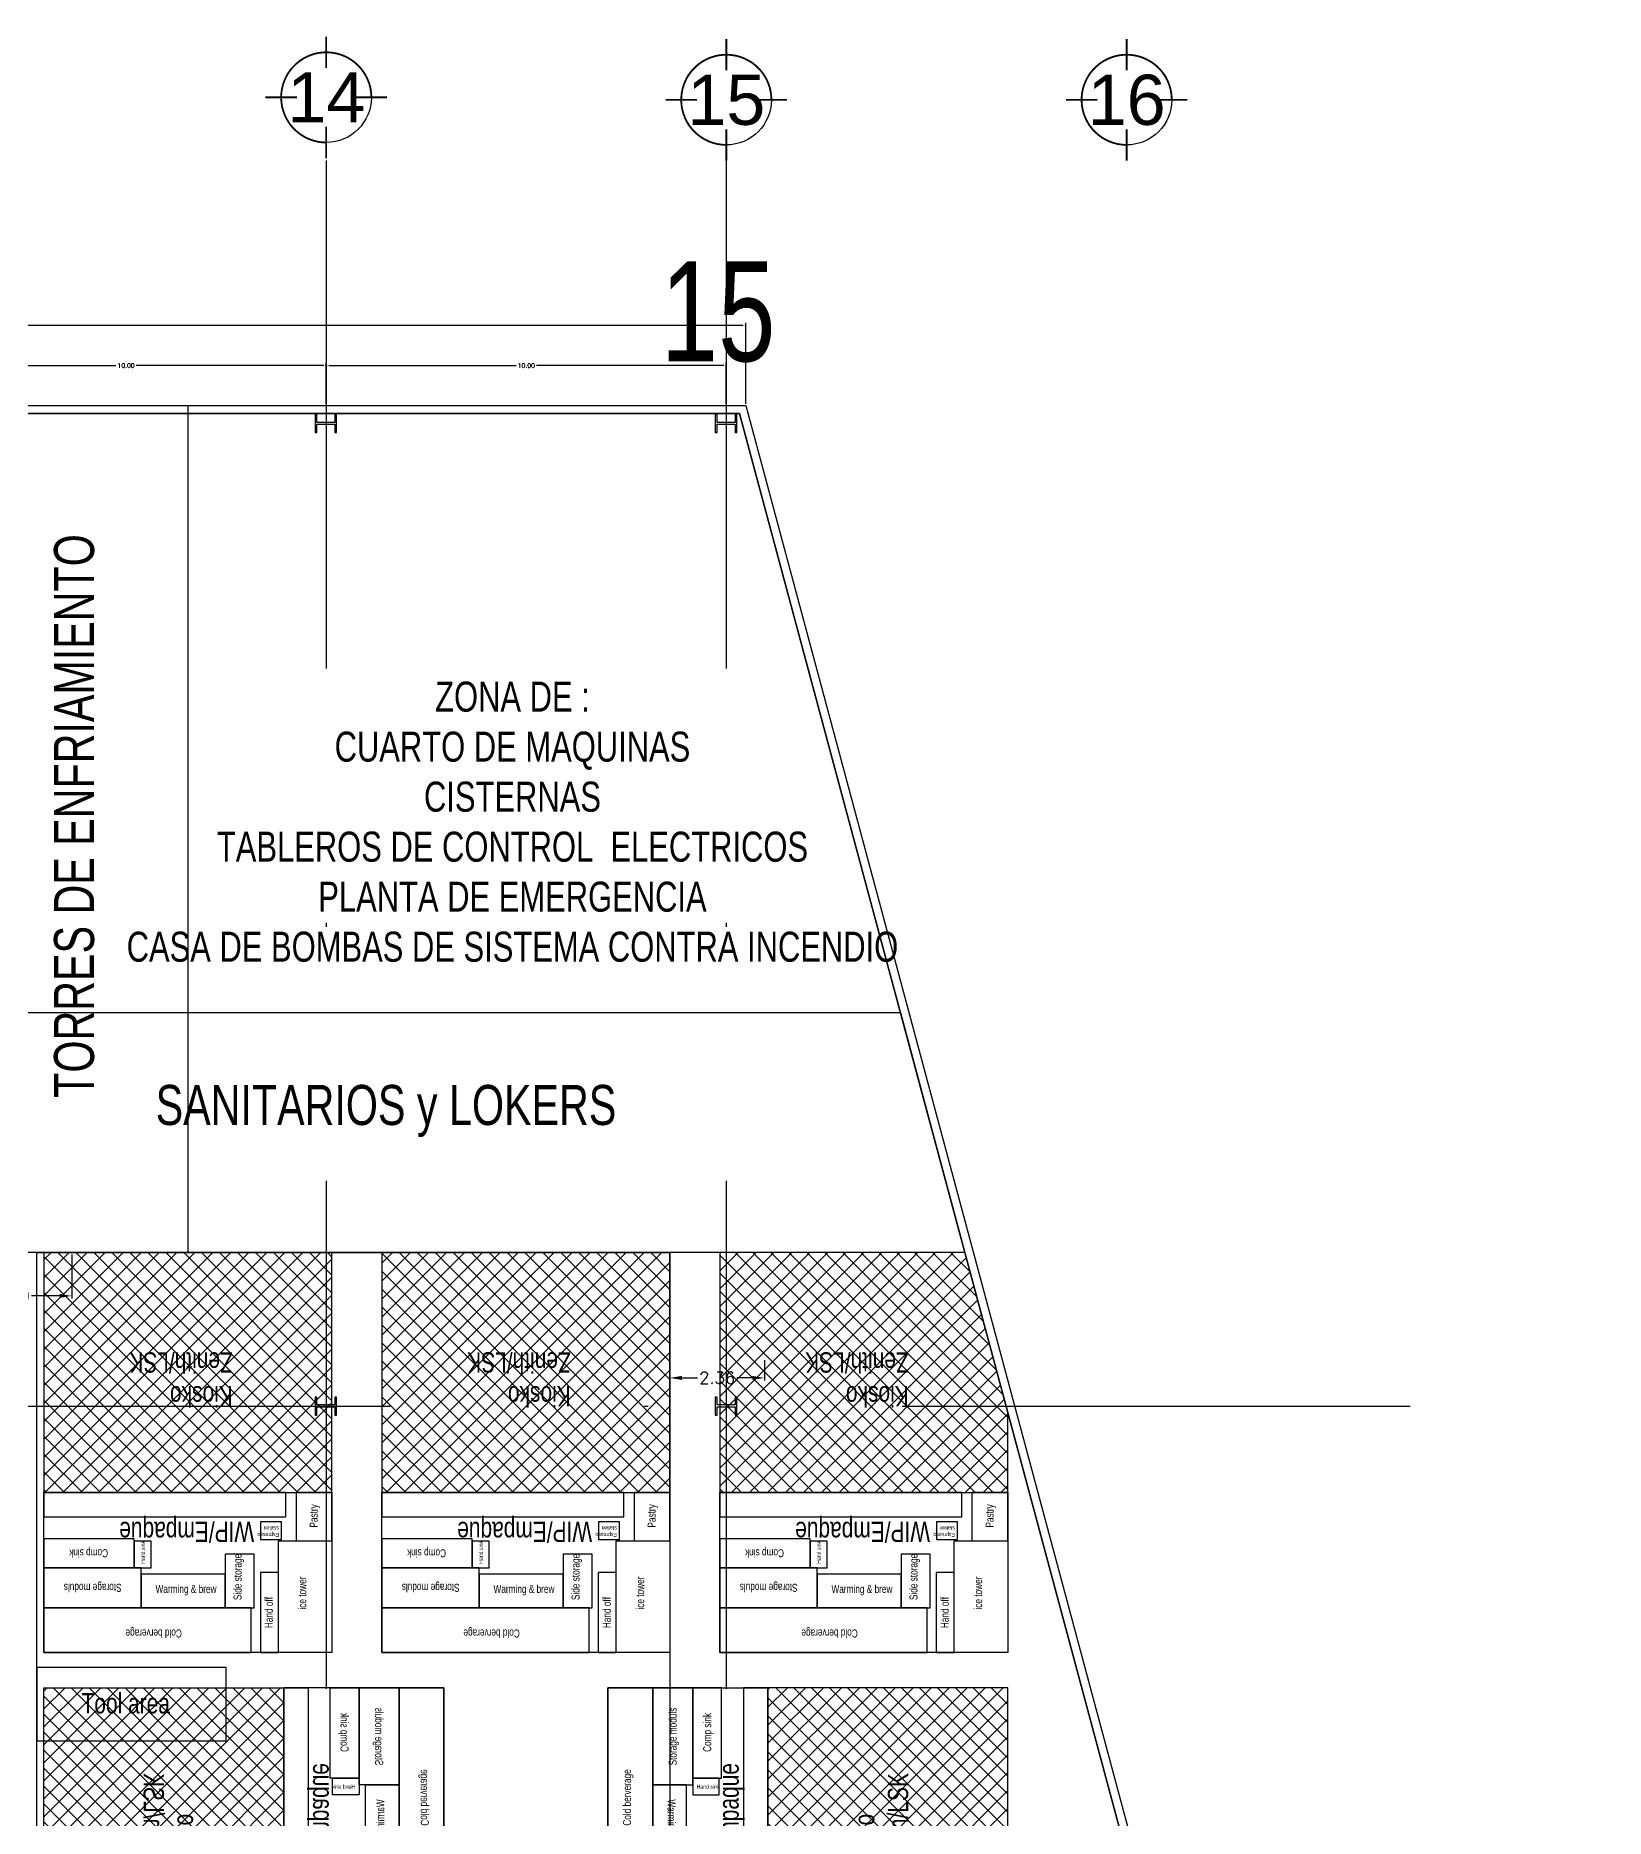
# Model space of a CAD drawing. Header units: millimetres. Extents: x 1263 to 3002, y 1308 to 2683.
# Drawn here: x 1664.08 to 1703.32, y 1397.52 to 1442.08 of the extents above; entities that cross this region are included whole.
import ezdxf
from ezdxf.enums import TextEntityAlignment as Align

# ---------------------------------------------------------------- set-up
doc = ezdxf.new("R2010")
doc.units = ezdxf.units.MM
doc.header["$PDMODE"] = 34
doc.linetypes.add('DASHDOT', pattern=[25.4, 12.7, -6.35, 0, -6.35])
for name, color, linetype in [('1- 2', 223, 'Continuous'), ('1- muro de carga', 5, 'Continuous'), ('dim-75', 2, 'Continuous'), ('ejes', 140, 'DASHDOT'), ('LINEA LIMITE DE ZONIFICACION', 2, 'Continuous'), ('MARCO', 254, 'Continuous')]:
    doc.layers.add(name, color=color, linetype=linetype)
doc.styles.add('75', font='romans.shx', dxfattribs={"height": 0.112})
doc.styles.add('ALA', font='arial.ttf')
doc.styles.add('ARRAY BASE$0$STYLE1', font='swissc.ttf', dxfattribs={"width": 0.9})
doc.styles.get("Standard").update_dxf_attribs({"font": 'arial.ttf'})
doc.styles.add('TEXTO GENERAL', font='swissc.ttf', dxfattribs={"width": 0.9, "height": 1})
doc.styles.add('TEXTOS', font='romans.shx')
doc.dimstyles.new('DIM-75P', dxfattribs={"dimtxt": 0.3, "dimasz": 0.3, "dimexe": 0.0675, "dimexo": 0.0468, "dimgap": 0.0375, "dimtad": 0, "dimtih": 1, "dimtoh": 1, "dimzin": 0, "dimdsep": 46, "dimtxsty": 'TEXTOS', "dimcen": 0.3, "dimclrd": 1, "dimclre": 1, "dimclrt": 2, "dimadec": 0, "dimazin": 0, "dimtfac": 1, "dimtmove": 1, "dimatfit": 3, "dimldrblk": 'flecha', "dimfxl": 0.045, "dimtolj": 1, "dimtzin": 0, "dimlwd": -1, "dimlwe": -1, "dimarcsym": 0})

# ---------------------------------------------------------------- blocks, each defined once
blk = doc.blocks.new('ejeh')
at = {"layer": 'ejes', "const_width": 0.02}
for points in [[(0, 1.348), (0, 1)], [(-0.326, 0.674), (-0.674, 0.674)], [(0.326, 0.674), (0.674, 0.674)], [(0, 0), (0, 0.348)]]:
    blk.add_lwpolyline(points, dxfattribs=at)
blk.add_lwpolyline([(0, 0.174, -2.414214), (0.5, 0.674, 1)], format="xyb", dxfattribs=at)
at = {"layer": 'ejes'}
blk.add_circle((0, 0.674), 0.5, dxfattribs=at)
blk.add_attdef('X', text='', height=0.556, dxfattribs=at).set_placement((0, 0.674), align=Align.MIDDLE_CENTER)
blk = doc.blocks.new('flecha')
at = {"ltscale": 6}
for points in [[(-0.02, 0.03), (-0.11, 0.13), (-0.12, 0.05), (-0.12, 0.21)], [(-0.02, -0.03), (-0.11, -0.13), (-0.12, -0.05), (-0.12, -0.21)]]:
    blk.add_hatch(color=256, dxfattribs=at).paths.add_polyline_path(points)
for p, q in [((0.01, -0.02), (-0.14, 0.24)), ((0.01, 0.02), (-0.14, -0.24)), ((-0.13, 0.24), (-0.13, 0.03)), ((-0.13, 0.03), (-0.1, 0.12)), ((0, 0), (-0.1, 0.12)), ((0, 0), (-0.1, -0.12)), ((-0.13, -0.02), (-0.13, -0.24)), ((-0.13, -0.02), (-0.1, -0.12))]:
    blk.add_line(p, q, dxfattribs=at)
for points in [[(-0.02, 0.03), (-0.11, 0.13), (-0.12, 0.05), (-0.12, 0.21)], [(-0.02, -0.03), (-0.11, -0.13), (-0.12, -0.05), (-0.12, -0.21)]]:
    blk.add_lwpolyline(points, close=True, dxfattribs=at)
blk = doc.blocks.new('*D43')
at = {"layer": 'Defpoints', "color": 0, "transparency": 16777216}
for p in [(1219.735, 119.429), (1209.727, 118.429), (1219.735, 118.429)]:
    blk.add_point(p, dxfattribs=at)
at = {"layer": 'dim-75', "color": 1, "transparency": 16777216}
for p, q in [((1209.727, 118.475), (1209.727, 119.496)), ((1209.791, 119.429), (1214.477, 119.429)), ((1219.671, 119.429), (1214.984, 119.429)), ((1219.735, 118.475), (1219.735, 119.496))]:
    blk.add_line(p, q, dxfattribs=at)
at = {"layer": 'dim-75', "color": 1, "transparency": 16777216, "xscale": 0.06375, "yscale": 0.06375, "zscale": 0.06375, "rotation": 180}
blk.add_blockref('flecha', (1209.727, 119.429), dxfattribs=at)
at = {"layer": 'dim-75', "color": 1, "transparency": 16777216, "xscale": 0.06375, "yscale": 0.06375, "zscale": 0.06375}
blk.add_blockref('flecha', (1219.735, 119.429), dxfattribs=at)
at = {"layer": 'dim-75', "transparency": 16777216, "insert": (1214.731, 119.429), "char_height": 0.112, "attachment_point": 5, "style": '75'}
blk.add_mtext('\\A1;10.00', dxfattribs=at)
blk = doc.blocks.new('*D44')
at = {"layer": 'Defpoints', "color": 0, "transparency": 16777216}
for p in [(1229.735, 119.429), (1219.735, 118.429), (1229.735, 118.429)]:
    blk.add_point(p, dxfattribs=at)
at = {"layer": 'dim-75', "color": 1, "transparency": 16777216}
for p, q in [((1219.735, 118.475), (1219.735, 119.496)), ((1219.798, 119.429), (1224.481, 119.429)), ((1229.671, 119.429), (1224.988, 119.429)), ((1229.735, 118.475), (1229.735, 119.496))]:
    blk.add_line(p, q, dxfattribs=at)
at = {"layer": 'dim-75', "color": 1, "transparency": 16777216, "xscale": 0.06375, "yscale": 0.06375, "zscale": 0.06375, "rotation": 180}
blk.add_blockref('flecha', (1219.735, 119.429), dxfattribs=at)
at = {"layer": 'dim-75', "color": 1, "transparency": 16777216, "xscale": 0.06375, "yscale": 0.06375, "zscale": 0.06375}
blk.add_blockref('flecha', (1229.735, 119.429), dxfattribs=at)
at = {"layer": 'dim-75', "transparency": 16777216, "insert": (1224.735, 119.429), "char_height": 0.112, "attachment_point": 5, "style": '75'}
blk.add_mtext('\\A1;10.00', dxfattribs=at)
blk = doc.blocks.new('*D45')
at = {"layer": 'Defpoints', "color": 0, "transparency": 16777216}
for p in [(1089.141, 120.429), (1089.141, 118.429), (1230.223, 118.429)]:
    blk.add_point(p, dxfattribs=at)
at = {"layer": 'dim-75', "color": 1, "transparency": 16777216}
for p, q in [((1089.141, 118.475), (1089.141, 120.496)), ((1089.205, 120.429), (1159.375, 120.429)), ((1230.159, 120.429), (1159.989, 120.429)), ((1230.223, 118.475), (1230.223, 120.496))]:
    blk.add_line(p, q, dxfattribs=at)
at = {"layer": 'dim-75', "color": 1, "transparency": 16777216, "xscale": 0.06375, "yscale": 0.06375, "zscale": 0.06375, "rotation": 180}
blk.add_blockref('flecha', (1089.141, 120.429), dxfattribs=at)
at = {"layer": 'dim-75', "color": 1, "transparency": 16777216, "xscale": 0.06375, "yscale": 0.06375, "zscale": 0.06375}
blk.add_blockref('flecha', (1230.223, 120.429), dxfattribs=at)
at = {"layer": 'dim-75', "transparency": 16777216, "insert": (1159.682, 120.429), "char_height": 0.112, "attachment_point": 5, "style": '75'}
blk.add_mtext('\\A1;141.08', dxfattribs=at)
blk = doc.blocks.new('malla1x1')
at = {"color": 1, "linetype": 'Continuous', "ltscale": 0.01}
blk.add_lwpolyline([(80.173, 79.605), (0, 79.605), (0, 0), (101.556, 0)], close=True, dxfattribs=at)
blk = doc.blocks.new('*D85')
at = {"layer": 'Defpoints', "color": 0, "ltscale": 0.01, "transparency": 16777216}
for p in [(1661.981, 1411.662), (1664.981, 1411.662), (1664.981, 1410.577)]:
    blk.add_point(p, dxfattribs=at)
at = {"layer": 'LINEA LIMITE DE ZONIFICACION', "color": 1, "ltscale": 0.01, "transparency": 16777216}
for p, q in [((1661.981, 1411.615), (1661.981, 1410.51)), ((1664.981, 1411.615), (1664.981, 1410.51)), ((1662.281, 1410.577), (1662.986, 1410.577)), ((1664.681, 1410.577), (1663.975, 1410.577))]:
    blk.add_line(p, q, dxfattribs=at)
for points in [[(1662.281, 1410.627), (1662.281, 1410.527), (1661.981, 1410.577)], [(1664.681, 1410.627), (1664.681, 1410.527), (1664.981, 1410.577)]]:
    blk.add_solid(points, dxfattribs=at)
at = {"layer": 'LINEA LIMITE DE ZONIFICACION', "color": 2, "ltscale": 0.01, "transparency": 16777216, "insert": (1663.481, 1410.577), "char_height": 0.3, "attachment_point": 5, "style": 'TEXTOS'}
blk.add_mtext('\\A1;3.00', dxfattribs=at)
blk = doc.blocks.new('*D86')
at = {"layer": 'Defpoints', "color": 0, "ltscale": 0.01, "transparency": 16777216}
for p in [(1679.932, 1409.019), (1682.295, 1409.019), (1679.932, 1408.527)]:
    blk.add_point(p, dxfattribs=at)
at = {"layer": 'LINEA LIMITE DE ZONIFICACION', "color": 1, "ltscale": 0.01, "transparency": 16777216}
for p, q in [((1679.932, 1408.972), (1679.932, 1408.459)), ((1682.295, 1408.972), (1682.295, 1408.459)), ((1680.232, 1408.527), (1680.619, 1408.527)), ((1681.995, 1408.527), (1681.608, 1408.527))]:
    blk.add_line(p, q, dxfattribs=at)
for points in [[(1680.232, 1408.577), (1680.232, 1408.477), (1679.932, 1408.527)], [(1681.995, 1408.577), (1681.995, 1408.477), (1682.295, 1408.527)]]:
    blk.add_solid(points, dxfattribs=at)
at = {"layer": 'LINEA LIMITE DE ZONIFICACION', "color": 2, "ltscale": 0.01, "transparency": 16777216, "insert": (1681.114, 1408.527), "char_height": 0.3, "attachment_point": 5, "style": 'TEXTOS'}
blk.add_mtext('\\A1;2.36', dxfattribs=at)
blk = doc.blocks.new('ARRAY BASE$0$KIOSKO DE ARMADO')
h = blk.add_hatch()
h.set_pattern_fill('ANSI37', color=256, scale=0.1, angle=180)
h.set_pattern_definition([(225, (2482.8771, 1339.67897), (0.224506403, -0.224506403), []), (315, (2482.8771, 1339.67897), (0.224506403, 0.224506403), [])])
h.paths.add_polyline_path([(7.2, 10), (0, 10), (0, 4), (7.2, 4)])
for points in [[(7.2, 10), (0, 10), (0, 4), (7.2, 4)], [(0, 4), (7.2, 4), (7.2, 0), (0, 0)], [(7.2, 4), (7.2, 0), (0, 0), (0, 4)], [(6.05, 3.39), (6.05, 4), (0, 4), (0, 3.39)], [(6.303, 2.79), (7.2, 2.79), (7.2, 4), (6.303, 4)], [(5.943, 2.825), (5.943, 3.265), (5.413, 3.265), (5.413, 2.825)], [(2.26, 2.12), (2.26, 2.84), (0, 2.84), (0, 2.12)], [(2.68, 2.78), (2.26, 2.78), (2.26, 2.12), (2.68, 2.12)], [(5.86, 2.79), (7.2, 2.79), (7.2, 0), (5.86, 0)], [(4.53, 2.46), (4.53, 1.12), (5.26, 1.12), (5.26, 2.46)], [(2.43, 1.12), (2.43, 2.12), (0, 2.12), (0, 1.12)], [(2.43, 1.96), (2.43, 1.12), (4.53, 1.12), (4.53, 1.96)], [(5.41, 0), (5.86, 0), (5.86, 2), (5.41, 2)], [(5.18, 0), (5.18, 1.12), (0, 1.12), (0, 0)]]:
    blk.add_lwpolyline(points, close=True)
at = {"attachment_point": 1, "style": 'TEXTO GENERAL'}
for s, insert, char_height, rotation in [('Kiosko Zenith/LSK', (4.722, 6.152), 0.50733, 180), ('Pastry', (6.643, 3.123), 0.2, 90), ('WIP/Empaque', (5.255, 2.761), 0.50733, 180), ('Espresso\\Pstation', (5.875, 2.891), 0.1, 180), ('Hand sink', (2.424, 2.218), 0.1, 90), ('Comp sink', (1.604, 2.382), 0.2, 180), ('Side storage', (4.741, 1.31), 0.2, 90), ('ice tower', (6.357, 1.074), 0.2, 90), ('Storage moduls', (1.942, 1.518), 0.2, 180), ('Hand off', (5.522, 0.609), 0.2, 90), ('Cold berverage', (3.448, 0.377), 0.2, 180)]:
    blk.add_mtext_dynamic_manual_height_columns(s, width=3.63915, gutter_width=2.537, heights=[0], dxfattribs=dict(at, insert=insert, char_height=char_height, rotation=rotation))
at = {"insert": (2.791, 1.689), "char_height": 0.2, "attachment_point": 1, "style": 'TEXTO GENERAL'}
blk.add_mtext_dynamic_manual_height_columns('Warming & brew', width=3.63915, gutter_width=2.537, heights=[0], dxfattribs=at)
blk = doc.blocks.new('10')
h = blk.add_hatch()
h.set_pattern_fill('ANSI37', color=256, scale=0.1, angle=180)
h.set_pattern_definition([(225, (2475.6771, 1329.67897), (0.224506403, -0.224506403), []), (315, (2475.6771, 1329.67897), (0.224506403, 0.224506403), [])])
h.paths.add_polyline_path([(0, -6), (0, -4.005), (-1.076, 0), (-7.2, 0), (-7.2, -6)])
for points in [[(-8.448, -38.48), (-24.275, -38.48), (-24.275, 0), (-8.448, 0)], [(-7.2, -6), (0, -6), (0, -10), (-7.2, -10)], [(0, -6), (0, -10), (-7.2, -10), (-7.2, -6)], [(-1.15, -6.61), (-1.15, -6), (-7.2, -6), (-7.2, -6.61)], [(-0.897, -7.21), (0, -7.21), (0, -6), (-0.897, -6)], [(-1.257, -7.175), (-1.257, -6.735), (-1.787, -6.735), (-1.787, -7.175)], [(-4.94, -7.88), (-4.94, -7.16), (-7.2, -7.16), (-7.2, -7.88)], [(-4.52, -7.22), (-4.94, -7.22), (-4.94, -7.88), (-4.52, -7.88)], [(-2.67, -7.54), (-2.67, -8.88), (-1.94, -8.88), (-1.94, -7.54)], [(-1.34, -7.21), (0, -7.21), (0, -10), (-1.34, -10)], [(-4.77, -8.88), (-4.77, -7.88), (-7.2, -7.88), (-7.2, -8.88)], [(-1.79, -10), (-1.34, -10), (-1.34, -8), (-1.79, -8)], [(-4.77, -8.04), (-4.77, -8.88), (-2.67, -8.88), (-2.67, -8.04)], [(-2.02, -10), (-2.02, -8.88), (-7.2, -8.88), (-7.2, -10)], [(-24.275, -12.209), (-19.544, -12.209), (-19.544, -10.37), (-24.275, -10.37)], [(-24.239, -27.931), (-19.508, -27.931), (-19.508, -26.092), (-24.239, -26.092)]]:
    blk.add_lwpolyline(points, close=True)
blk.add_lwpolyline([(-1.076, 0), (-7.2, 0), (-7.2, -6), (0, -6), (0, -4.005)])
for p in [(-24.096, -10), (-15.648, -10), (-24.275, -38.48), (-15.648, -38.48), (-7.021, -38.48)]:
    blk.add_blockref('ARRAY BASE$0$KIOSKO DE ARMADO', p)
at = {"xscale": -1, "rotation": 90}
for p in [(-14.099, -10.88), (-14.099, -19.594)]:
    blk.add_blockref('ARRAY BASE$0$KIOSKO DE ARMADO', p, dxfattribs=at)
at = {"rotation": 270}
for p in [(-9.997, -10.88), (-9.997, -19.594)]:
    blk.add_blockref('ARRAY BASE$0$KIOSKO DE ARMADO', p, dxfattribs=at)
at = {"attachment_point": 1, "style": 'ARRAY BASE$0$STYLE1'}
for s, insert, char_height, rotation in [('Kiosko Zenith/LSK', (-2.478, -3.848), 0.50733, 180), ('WIP/Empaque', (-1.945, -7.239), 0.50733, 180), ('Pastry', (-0.557, -6.877), 0.2, 90), ('Espresso\\Pstation', (-1.325, -7.109), 0.1, 180), ('Comp sink', (-5.596, -7.618), 0.2, 180), ('Hand sink', (-4.776, -7.782), 0.1, 90), ('Side storage', (-2.459, -8.69), 0.2, 90), ('Storage moduls', (-5.258, -8.482), 0.2, 180), ('ice tower', (-0.843, -8.926), 0.2, 90), ('Hand off', (-1.678, -9.391), 0.2, 90), ('Cold berverage', (-3.752, -9.623), 0.2, 180)]:
    blk.add_mtext_dynamic_manual_height_columns(s, width=3.63915, gutter_width=2.537, heights=[0], dxfattribs=dict(at, insert=insert, char_height=char_height, rotation=rotation))
for s, insert, char_height in [('Warming & brew', (-4.409, -8.311), 0.2), ('Tool area', (-23.155, -11.015), 0.5073), ('Tool area', (-23.119, -26.737), 0.5073)]:
    blk.add_mtext_dynamic_manual_height_columns(s, width=3.63915, gutter_width=2.537, heights=[0], dxfattribs=dict(at, insert=insert, char_height=char_height))
blk = doc.blocks.new('planta conjunto')
at = {"layer": '1- 2', "lineweight": 25}
for points in [[(130.806, 79.581), (130.356, 79.581), (130.356, 79.779), (130.316, 79.779), (130.316, 79.329), (130.356, 79.329), (130.356, 79.534), (130.806, 79.534), (130.806, 79.329), (130.853, 79.329), (130.853, 79.779), (130.806, 79.779), (130.806, 79.581)], [(140.814, 79.581), (140.363, 79.581), (140.363, 79.779), (140.316, 79.779), (140.316, 79.329), (140.363, 79.329), (140.363, 79.534), (140.814, 79.534), (140.814, 79.329), (140.861, 79.329), (140.861, 79.779), (140.814, 79.779), (140.814, 79.581)], [(130.806, 55.02), (130.356, 55.02), (130.356, 55.217), (130.316, 55.217), (130.316, 54.767), (130.356, 54.767), (130.356, 54.972), (130.806, 54.972), (130.806, 54.767), (130.853, 54.767), (130.853, 55.217), (130.806, 55.217), (130.806, 55.02)], [(130.806, 55.02), (130.356, 55.02), (130.356, 55.217), (130.316, 55.217), (130.316, 54.767), (130.356, 54.767), (130.356, 54.972), (130.806, 54.972), (130.806, 54.767), (130.853, 54.767), (130.853, 55.217), (130.806, 55.217), (130.806, 55.02)], [(140.814, 55.02), (140.363, 55.02), (140.363, 55.217), (140.316, 55.217), (140.316, 54.767), (140.363, 54.767), (140.363, 54.972), (140.814, 54.972), (140.814, 54.767), (140.861, 54.767), (140.861, 55.217), (140.814, 55.217), (140.814, 55.02)], [(140.814, 55.02), (140.363, 55.02), (140.363, 55.217), (140.316, 55.217), (140.316, 54.767), (140.363, 54.767), (140.363, 54.972), (140.814, 54.972), (140.814, 54.767), (140.861, 54.767), (140.861, 55.217), (140.814, 55.217), (140.814, 55.02)]]:
    blk.add_lwpolyline(points, dxfattribs=at)
at = {"layer": '1- muro de carga', "lineweight": 25}
blk.add_lwpolyline([(0, 0), (0, 80), (141.082, 80), (162.567, 0)], close=True, dxfattribs=at)
blk.add_lwpolyline([(6.09, 0.197), (0.197, 0.197), (0.197, 79.803), (140.923, 79.803), (162.306, 0.197), (7.291, 0.197)], dxfattribs=at)
at = {"layer": 'ejes'}
for p, q in [((130.594, 86.124), (130.594, 0.474)), ((140.594, 86.124), (140.594, 0.474)), ((-8.01, 54.992), (162.449, 54.992))]:
    blk.add_line(p, q, dxfattribs=at)
blk.add_blockref('malla1x1', (60.75, 0.197))
at = {"layer": 'MARCO'}
ref = blk.add_blockref('ejeh', (130.594, 86.184), dxfattribs=dict(at, xscale=2.254873559710263, yscale=2.254873559710263, zscale=2.254873559710263))
ref.add_attrib('X', '14', dxfattribs={"layer": 'ejes', "height": 1.2537, "style": 'ALA'}).set_placement((130.594, 87.705), align=Align.MIDDLE_CENTER)
ref = blk.add_blockref('ejeh', (140.594, 86.124), dxfattribs=dict(at, xscale=2.254873559710263, yscale=2.254873559710263, zscale=2.254873559710263))
ref.add_attrib('X', '15', dxfattribs={"layer": 'ejes', "height": 1.2537, "style": 'ALA'}).set_placement((140.594, 87.644), align=Align.MIDDLE_CENTER)
ref = blk.add_blockref('ejeh', (150.602, 86.124), dxfattribs=dict(at, xscale=2.254873559710263, yscale=2.254873559710263, zscale=2.254873559710263))
ref.add_attrib('X', '16', dxfattribs={"layer": 'ejes', "height": 1.2537, "style": 'ALA'}).set_placement((150.602, 87.644), align=Align.MIDDLE_CENTER)
at = {"layer": 'dim-75'}
for base, p1, p2, picture, middle in [((0, 82), (141.082, 80), (0, 80), '*D45', (70.541, 82)), ((140.594, 81), (130.594, 80), (140.594, 80), '*D44', (135.594, 81))]:
    dim = blk.add_linear_dim(base=base, p1=p1, p2=p2, dimstyle='DIM-75P', dxfattribs=at)
    dim.commit()
    dim.dimension.update_dxf_attribs({"geometry": picture, "text_midpoint": middle, "insert": (-1089.141, -38.429)})
dim = blk.add_linear_dim(base=(130.594, 81), p1=(120.586, 80), p2=(130.594, 80), text='10.00', dimstyle='DIM-75P', dxfattribs=at)
dim.commit()
dim.dimension.update_dxf_attribs({"geometry": '*D43', "text_midpoint": (125.59, 81), "insert": (-1089.141, -38.429)})

msp = doc.modelspace()

# ---------------------------------------------------------------- linework, layer by layer
msp.add_lwpolyline([(1601.83059, 1432.83175), (1681.83059, 1432.83175)])
for points in [[(1661.83062, 1432.83175), (1667.88415, 1432.83175), (1667.88415, 1411.66204), (1661.83062, 1411.66204)], [(1687.30458, 1411.66204), (1661.83062, 1411.66204), (1661.8306, 1417.66207), (1685.69288, 1417.66204)]]:
    msp.add_lwpolyline(points, close=True)
at = {"layer": '1- muro de carga', "lineweight": 25}
msp.add_lwpolyline([(1540.74837, 1352.83175), (1540.74837, 1432.83175), (1681.83059, 1432.83175), (1703.31559, 1352.83175)], close=True, dxfattribs=at)
msp.add_lwpolyline([(1546.83842, 1353.02922), (1540.94584, 1353.02922), (1540.94584, 1432.63428), (1681.67108, 1432.63428), (1703.05435, 1353.02923), (1548.03907, 1353.02923)], dxfattribs=at)

# ---------------------------------------------------------------- block references
for name, p in [('planta conjunto', (1540.74837, 1352.83175)), ('10', (1688.38031, 1411.66204))]:
    msp.add_blockref(name, p)

# ---------------------------------------------------------------- texts
at = {"attachment_point": 1}
for s, width, gutter_width, heights, insert, char_height, style in [('15', 5.0089445, 12.5, [0], (1679.70436, 1436.4411), 2.5, 'TEXTO GENERAL'), ('\\pxqc;ZONA DE :\\PCUARTO DE MAQUINAS\\PCISTERNAS\\PTABLEROS DE CONTROL  ELECTRICOS\\PPLANTA DE EMERGENCIA \\PCASA DE BOMBAS DE SISTEMA CONTRA INCENDIO', 19.9999769, 13.91812, [13.88137], (1665.99671, 1425.93204), 0.75, 'ARRAY BASE$0$STYLE1'), ('\\pxqc;SANITARIOS y LOKERS', 19.1800691, 0, [5.49113], (1663.24518, 1415.84932), 1, 'ARRAY BASE$0$STYLE1')]:
    msp.add_mtext_dynamic_manual_height_columns(s, width=width, gutter_width=gutter_width, heights=heights, dxfattribs=dict(at, insert=insert, char_height=char_height, style=style))
at = {"insert": (1664.53687, 1412.57329), "char_height": 1, "attachment_point": 1, "rotation": 90, "style": 'TEXTO GENERAL'}
msp.add_mtext_dynamic_manual_height_columns('\\pxqc;TORRES DE ENFRIAMIENTO', width=19.9999769, gutter_width=13.91812, heights=[2.54462], dxfattribs=at)

# ---------------------------------------------------------------- dimensions: what is measured, and where the dimension line sits
at = {"layer": 'LINEA LIMITE DE ZONIFICACION', "ltscale": 0.01}
for base, p1, p2, picture, middle in [((1664.98059, 1410.57742), (1661.98059, 1411.66204), (1664.98059, 1411.66204), '*D85', (1663.48059, 1410.57742)), ((1679.93223, 1408.5266), (1682.2952, 1409.0188), (1679.93223, 1409.0188), '*D86', (1681.11371, 1408.5266))]:
    dim = msp.add_linear_dim(base=base, p1=p1, p2=p2, dimstyle='DIM-75P', dxfattribs=at)
    dim.commit()
    dim.dimension.update_dxf_attribs({"geometry": picture, "text_midpoint": middle})

doc.saveas('drawing.dxf')
